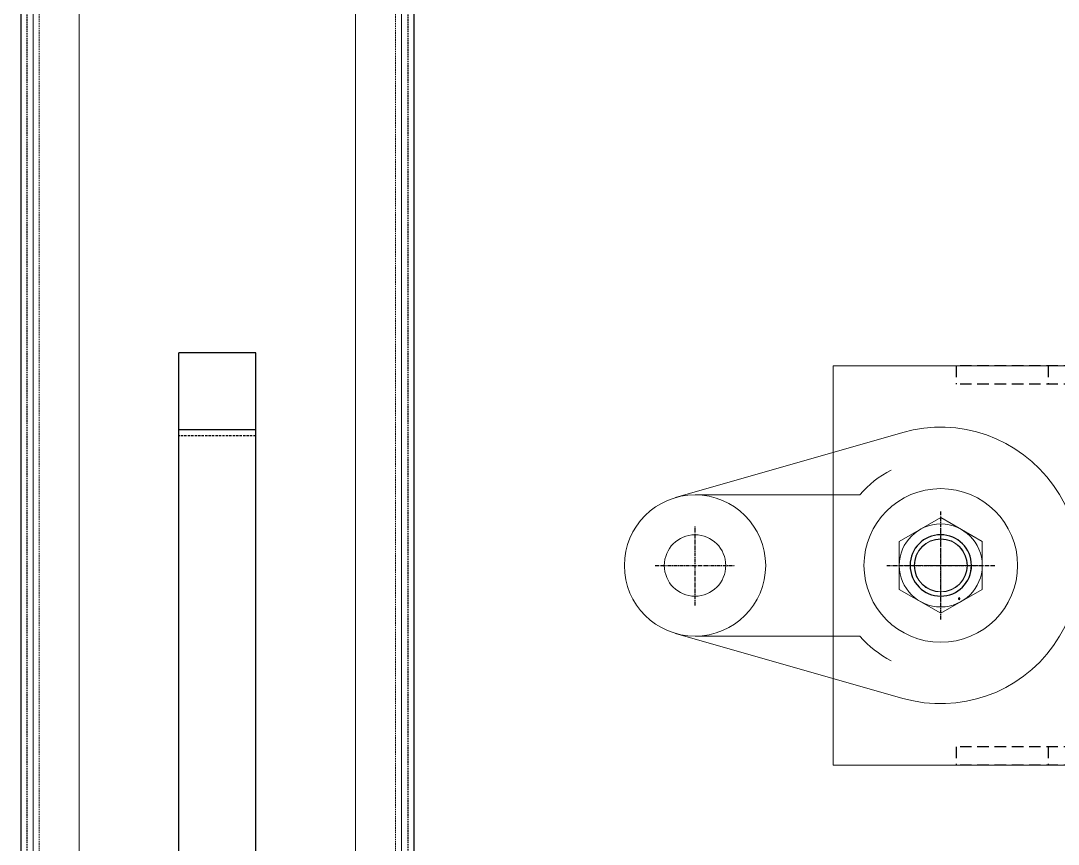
# Model space of a CAD drawing. Header units: millimetres. Extents: x -32759 to 129432, y 390 to 54305.
# Drawn here: x 27689 to 28026.7, y 26667.1 to 26935.1 of the extents above; entities that cross this region are included whole.
import ezdxf

# ---------------------------------------------------------------- set-up
doc = ezdxf.new("R2010")
doc.units = ezdxf.units.MM
for name, pattern in [('AM_ISO08W050', [18, 12, -1.5, 3, -1.5]), ('CENTER', [2, 1.25, -0.25, 0.25, -0.25]), ('HIDDEN', [0.375, 0.25, -0.125]), ('HIDDEN1', [1.5, 1, -0.5])]:
    doc.linetypes.add(name, pattern=pattern)
for name, color, linetype in [('01d', 211, 'Continuous'), ('BOM-UDEF', 3, 'Continuous'), ('CL', 1, 'CENTER'), ('H', 2, 'HIDDEN'), ('HL', 2, 'HIDDEN'), ('RD', 5, 'Continuous')]:
    doc.layers.add(name, color=color, linetype=linetype)
doc.layers.add('_BODY', color=7, linetype='Continuous', lineweight=13)

# ---------------------------------------------------------------- blocks, each defined once
blk = doc.blocks.new('5ysrgsds')
at = {"color": 1, "linetype": 'AM_ISO08W050'}
for p, q in [((32769.17, -91740.58), (32769.17, -91764.58)), ((32757.17, -91752.58), (32781.17, -91752.58))]:
    blk.add_line(p, q, dxfattribs=at)
at = {"color": 3}
blk.add_circle((32769.17, -91752.58), 8.65, dxfattribs=at)
at = {"color": 1}
blk.add_arc((32769.17, -91752.58), 10, 270, 180, dxfattribs=at)
blk = doc.blocks.new('turwt')
at = {"color": 3}
for p, q in [((209511.67, 17710.88), (209421.67, 17710.88)), ((209421.67, 17710.88), (209421.67, 17580.88)), ((209511.67, 17710.88), (209511.67, 17580.88)), ((209511.67, 17580.88), (209421.67, 17580.88))]:
    blk.add_line(p, q, dxfattribs=at)
blk.add_blockref('5ysrgsds', (176707.5, 109398.46), dxfattribs=at)
blk = doc.blocks.new('6erwt')
at = {"layer": 'H', "ltscale": 15}
for p, q in [((209894.97, 17670.64), (209894.97, 17676.64)), ((209894.97, 17676.64), (209944.97, 17676.64)), ((209914.97, 17670.64), (209914.97, 17676.64)), ((209944.97, 17670.64), (209944.97, 17676.64)), ((209894.97, 17670.64), (209944.97, 17670.64))]:
    blk.add_line(p, q, dxfattribs=at)
blk = doc.blocks.new('6ywerw')
at = {"color": 0, "rotation": 270}
for name, p in [('turwt', (192749.32, 226540.9)), ('6erwt', (192659.56, 227014.2)), ('6erwt', (192783.56, 227014.2))]:
    blk.add_blockref(name, p, dxfattribs=at)
blk = doc.blocks.new('HS_BOM', base_point=(-3113.55, 16316.28))
at = {"layer": 'BOM-UDEF'}
blk.add_circle((-3113.55, 16316.28), 0.25, dxfattribs=at)
blk = doc.blocks.new('jt-m20앙카조절좌-b')
for p, q in [((63882.05, 12636.07), (63956, 12657.24)), ((63888.38, 12636.96), (63942, 12636.96)), ((63968.38, 12629.55), (63954.88, 12621.76)), ((63981.88, 12621.76), (63968.38, 12629.55)), ((63954.88, 12621.76), (63954.88, 12606.17)), ((63981.88, 12606.17), (63981.88, 12621.76)), ((63954.88, 12606.17), (63968.38, 12598.37)), ((63968.38, 12598.37), (63981.88, 12606.17)), ((63882.05, 12591.85), (63956, 12570.69)), ((63888.38, 12590.96), (63942, 12590.96))]:
    blk.add_line(p, q)
for centre, radius in [((63968.38, 12613.96), 25), ((63888.38, 12613.96), 23), ((63968.38, 12613.96), 13.5), ((63888.38, 12613.96), 10), ((63968.38, 12613.96), 8.56)]:
    blk.add_circle(centre, radius)
for radius, start, end in [(45.01, 254.0289, 105.9711), (35, 117.4585, 138.9177), (35, 221.0823, 242.5415)]:
    blk.add_arc((63968.38, 12613.96), radius, start, end)
at = {"layer": 'CL'}
for p, q in [((63968.38, 12631.54), (63968.38, 12596.38)), ((63888.38, 12626.96), (63888.38, 12600.96)), ((63875.38, 12613.96), (63901.38, 12613.96)), ((63950.8, 12613.96), (63985.96, 12613.96))]:
    blk.add_line(p, q, dxfattribs=at)
at = {"layer": 'RD'}
blk.add_circle((63968.38, 12613.96), 10, dxfattribs=at)
at = {"layer": 'BOM-UDEF'}
blk.add_blockref('HS_BOM', (63974.38, 12624.76), dxfattribs=at)
blk = doc.blocks.new('e5t4t3e3')
at = {"color": 0}
blk.add_blockref('6ywerw', (0, 111.18), dxfattribs=at)
at = {"extrusion": (0, 0, -1), "zscale": -1, "rotation": 89.98150622363191}
blk.add_blockref('jt-m20앙카조절좌-b', (-197801.89, -46797.05), dxfattribs=at)
blk = doc.blocks.new('iourtet')
at = {"color": 0, "rotation": 90}
blk.add_blockref('e5t4t3e3', (164348.31, -198466.09), dxfattribs=at)
blk = doc.blocks.new('r6uerw')
blk.add_blockref('iourtet', (2124.48, 7726.48))
blk = doc.blocks.new('MNBFDHFDHDFGGD')
at = {"ltscale": 0.5}
for p, q in [((131133.29, 4815.77), (131373.29, 4815.77)), ((131133.29, 4790.77), (131133.29, 4815.77)), ((131158.29, 4790.77), (131158.29, 4815.77)), ((131348.29, 4790.77), (131348.29, 4815.77)), ((131373.29, 4790.77), (131373.29, 4815.77)), ((131133.29, 4790.77), (131373.29, 4790.77))]:
    blk.add_line(p, q, dxfattribs=at)
at = {"layer": 'HL', "ltscale": 3}
for p, q in [((131160.29, 4790.77), (131160.29, 4815.77)), ((131346.29, 4790.77), (131346.29, 4815.77))]:
    blk.add_line(p, q, dxfattribs=at)
blk = doc.blocks.new('A$C6E1E00F2')
at = {"ltscale": 0.5}
for p, q in [((0, 676.2), (0, 0)), ((128, 676.2), (128, 0))]:
    blk.add_line(p, q, dxfattribs=at)
at = {"color": 2, "linetype": 'HIDDEN1', "ltscale": 0.5}
for p, q in [((2, 676.2), (2, 0)), ((126, 676.2), (126, 0))]:
    blk.add_line(p, q, dxfattribs=at)
at = {"rotation": 90}
blk.add_blockref('MNBFDHFDHDFGGD', (4867.27, -130915.19), dxfattribs=at)
blk = doc.blocks.new('A$C7479335A')
at = {"ltscale": 0.5}
for p, q in [((4, 1010.2), (4, 60)), ((124, 1010.2), (124, 180)), ((19, 860.2), (19, 75)), ((109, 860.2), (109, 165))]:
    blk.add_line(p, q, dxfattribs=at)
at = {"color": 2, "linetype": 'HIDDEN1', "ltscale": 0.5}
for p, q in [((6, 1008.2), (6, 62)), ((122, 1008.2), (122, 178))]:
    blk.add_line(p, q, dxfattribs=at)
at = {"layer": '01d', "ltscale": 0.5}
blk.add_blockref('A$C6E1E00F2', (0, 184), dxfattribs=at)
blk = doc.blocks.new('y8e5ey')
at = {"ltscale": 0.5, "rotation": 4.764189043271472e-11}
blk.add_blockref('A$C7479335A', (95741.896, 12911.96), dxfattribs=at)
at = {"color": 2, "rotation": 180.0000000000476}
blk.add_blockref('r6uerw', (245338.789, 33140.459), dxfattribs=at)
blk = doc.blocks.new('1')
at = {"color": 6}
blk.add_blockref('y8e5ey', (-86090.027, -6800.077), dxfattribs=at)
blk = doc.blocks.new('sdfgsdfgcxvxbxcv')
blk.add_blockref('1', (266381.038, 132792.991))

msp = doc.modelspace()

# ---------------------------------------------------------------- block references
at = {"layer": '_BODY'}
msp.add_blockref('sdfgsdfgcxvxbxcv', (-248343.91, -112719.97), dxfattribs=at)

doc.saveas('drawing.dxf')
